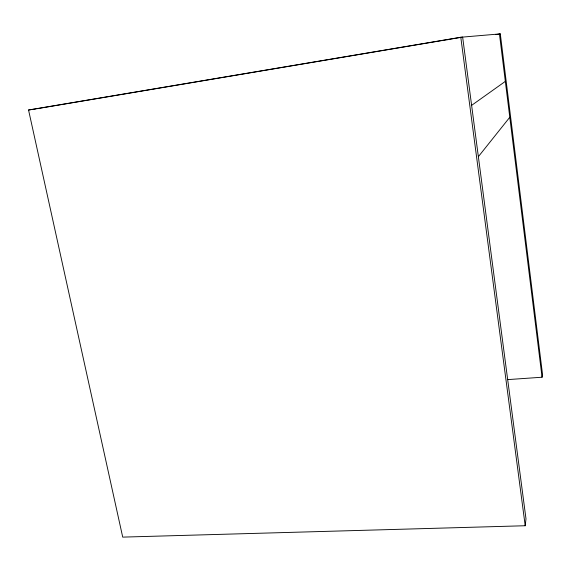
<?xml version="1.0" encoding="UTF-8"?>
<svg xmlns="http://www.w3.org/2000/svg" width="571" height="571" viewBox="0 0 571 571"><rect width="100%" height="100%" fill="white"/><g stroke="black" fill="none" stroke-linecap="round" stroke-linejoin="round"><path stroke-width="0.86" d="M507.441 379.629L542.065 377.224L542.45 373.805L500.303 33.882L460.79 37.251L28.55 110.003L122.715 537.118L525.206 525.741L525.991 518.839L462.638 37.094L36.865 108.74M478.362 156.661L509.789 117.255M471.617 105.371L505.328 81.382M495.913 34.617L500.303 33.882M28.55 110.003L35.987 108.89M447.036 39.713L450.569 39.385M460.79 37.251L525.206 525.741M499.447 33.953L542.065 377.224"/></g></svg>
